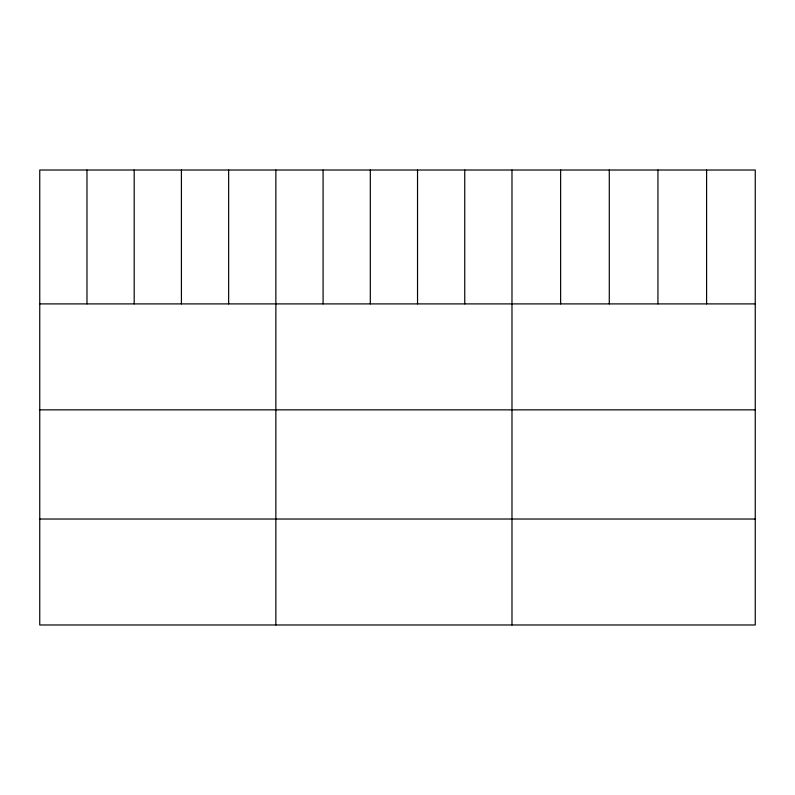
<?xml version="1.0" encoding="UTF-8"?>
<svg xmlns="http://www.w3.org/2000/svg" width="795" height="795" viewBox="0 0 795 795"><rect width="100%" height="100%" fill="white"/><g stroke="black" fill="none" stroke-linecap="round" stroke-linejoin="round"><path stroke-width="1.19" d="M755.25 303.899L755.25 624.979L39.75 624.979L39.75 170.021L755.25 170.021L755.25 303.899L39.75 303.899M39.75 409.852L755.25 409.852M39.75 519.026L755.25 519.026M706.596 170.021L706.596 303.899M657.942 170.021L657.942 303.899M609.288 170.021L609.288 303.899M560.634 170.021L560.634 303.899M511.98 170.021L511.98 624.979M464.757 170.021L464.757 303.899M417.534 170.021L417.534 303.899M370.311 170.021L370.311 303.899M323.088 170.021L323.088 303.899M275.865 170.021L275.865 624.979M228.642 170.021L228.642 303.899M181.419 170.021L181.419 303.899M134.196 170.021L134.196 303.899M86.973 170.021L86.973 303.899"/></g></svg>
